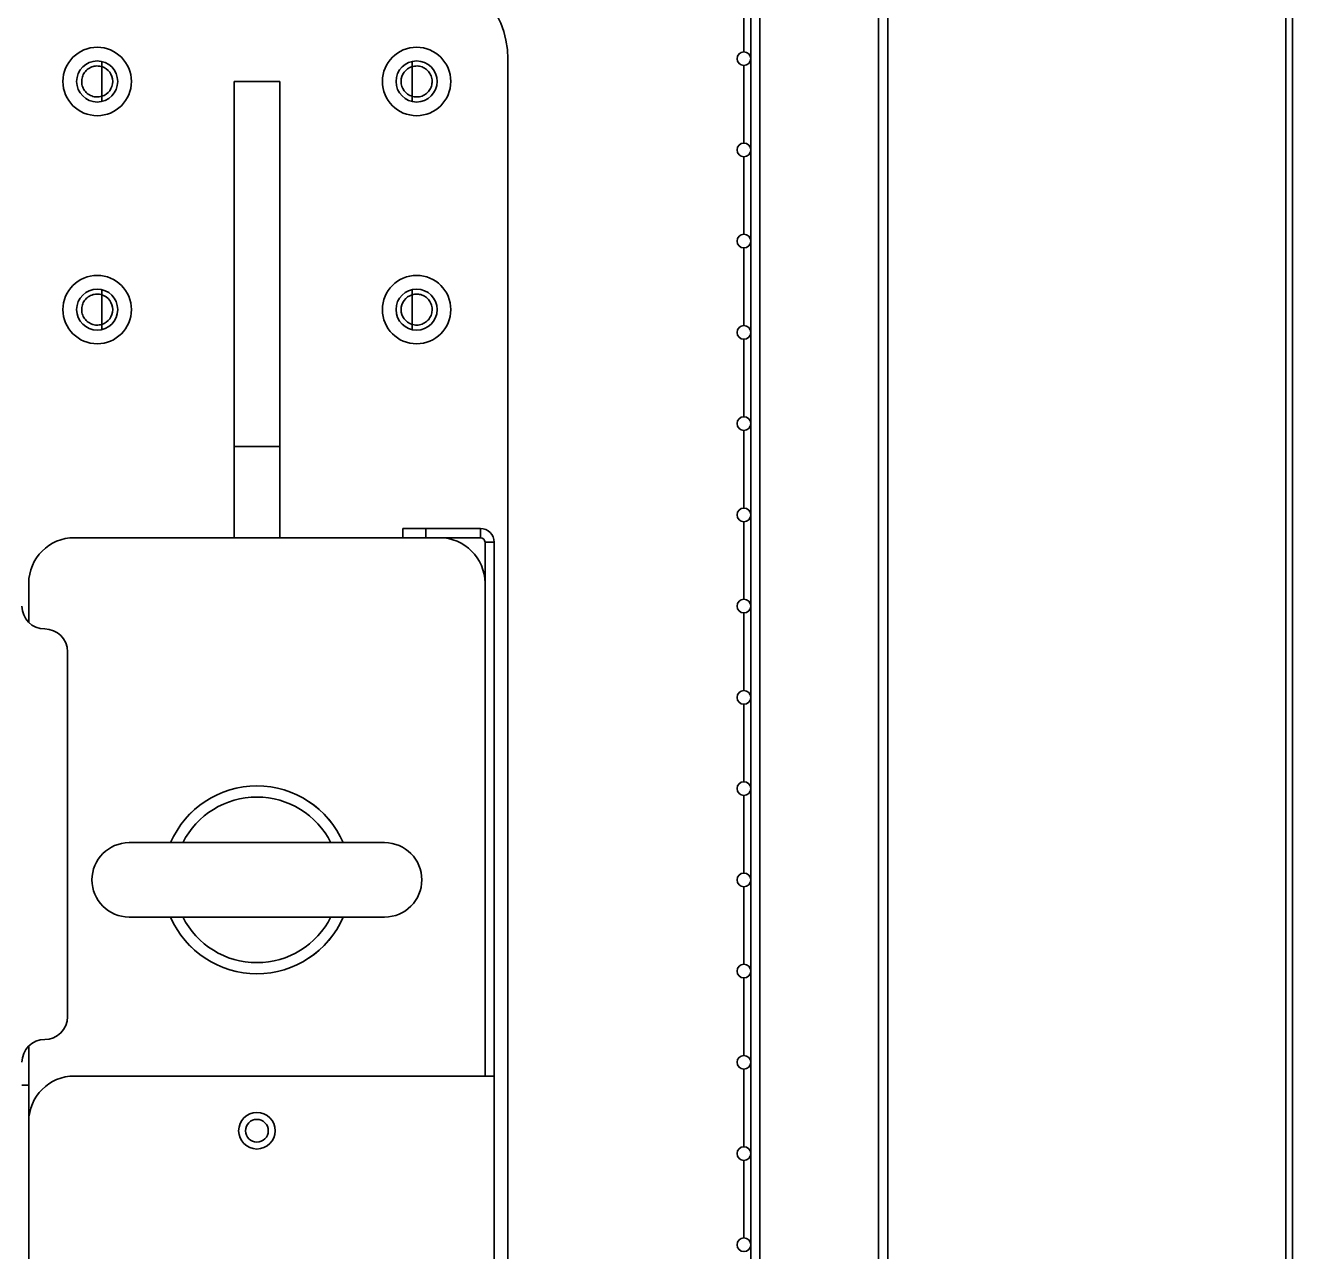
# Model space of a CAD drawing. Header units: millimetres. Extents: x 0 to 420, y 0 to 297.
# Drawn here: x 258.44 to 261.217, y 146.932 to 149.62 of the extents above; entities that cross this region are included whole.
import ezdxf

# ---------------------------------------------------------------- set-up
doc = ezdxf.new("R2010")
doc.units = ezdxf.units.MM

msp = doc.modelspace()

# ---------------------------------------------------------------- linework, layer by layer
at = {"color": 7, "linetype": 'Continuous', "lineweight": 35}
for p, q in [((261.217, 150.6973), (261.217, 144.7973)), ((261.202, 144.8473), (261.202, 150.6473)), ((260.0295, 144.9473), (260.0295, 150.5473)), ((260.0495, 144.9473), (260.0495, 150.5473)), ((260.3095, 144.9473), (260.3095, 150.5473)), ((260.3295, 144.9473), (260.3295, 150.5473)), ((260.0145, 149.7323), (260.0145, 149.5623)), ((258.607, 149.5412), (258.607, 149.5298)), ((259.287, 149.5412), (259.287, 149.5298)), ((259.497, 149.5473), (259.497, 145.9473)), ((258.607, 149.5298), (258.607, 149.4648)), ((259.287, 149.5298), (259.287, 149.4648)), ((260.0145, 149.5323), (260.0145, 149.3623)), ((258.897, 149.4973), (258.997, 149.4973)), ((258.897, 148.6973), (258.897, 149.4973)), ((258.997, 148.6973), (258.997, 149.4973)), ((258.607, 149.4648), (258.607, 149.4534)), ((259.287, 149.4648), (259.287, 149.4534)), ((260.0145, 149.3323), (260.0145, 149.1623)), ((260.0145, 149.1323), (260.0145, 148.9623)), ((258.607, 149.0412), (258.607, 149.0298)), ((259.287, 149.0412), (259.287, 149.0298)), ((258.607, 149.0298), (258.607, 148.9648)), ((259.287, 149.0298), (259.287, 148.9648)), ((258.607, 148.9648), (258.607, 148.9534)), ((259.287, 148.9648), (259.287, 148.9534)), ((260.0145, 148.9323), (260.0145, 148.7623)), ((260.0145, 148.7323), (260.0145, 148.5623)), ((258.897, 148.6973), (258.997, 148.6973)), ((258.897, 148.4973), (258.897, 148.6973)), ((258.997, 148.4973), (258.997, 148.6973)), ((259.267, 148.4973), (259.267, 148.5173)), ((259.267, 148.5173), (259.317, 148.5173)), ((259.317, 148.5173), (259.317, 148.4973)), ((259.317, 148.5173), (259.437, 148.5173)), ((259.437, 148.4973), (259.437, 148.5173)), ((260.0145, 148.5323), (260.0145, 148.3623)), ((259.347, 148.4973), (258.547, 148.4973)), ((259.317, 148.4973), (259.437, 148.4973)), ((259.447, 148.4873), (259.447, 147.3173)), ((259.467, 148.4873), (259.447, 148.4873)), ((259.467, 148.4873), (259.467, 147.3173)), ((258.447, 148.3973), (258.447, 148.3116)), ((259.447, 147.3173), (259.447, 148.3973)), ((260.0145, 148.3323), (260.0145, 148.1623)), ((258.532, 147.4473), (258.532, 148.2473)), ((260.0145, 148.1323), (260.0145, 147.9623)), ((260.0145, 147.9323), (260.0145, 147.7623)), ((259.227, 147.8288), (258.667, 147.8288)), ((260.0145, 147.7323), (260.0145, 147.5623)), ((258.667, 147.6658), (259.227, 147.6658)), ((260.0145, 147.5323), (260.0145, 147.3623)), ((258.447, 147.383), (258.447, 147.2173)), ((260.0145, 147.3323), (260.0145, 147.1623)), ((258.447, 147.2973), (258.432, 147.2973)), ((259.467, 147.3173), (258.547, 147.3173)), ((259.467, 145.9673), (259.467, 147.3173)), ((258.447, 147.2173), (258.447, 146.7773)), ((260.0145, 147.1323), (260.0145, 146.9623))]:
    msp.add_line(p, q, dxfattribs=at)
for centre, radius in [((258.597, 149.4973), 0.075), ((259.297, 149.4973), 0.075), ((258.597, 149.4973), 0.045), ((259.297, 149.4973), 0.045), ((260.0145, 149.5473), 0.015), ((260.0145, 149.3473), 0.015), ((260.0145, 149.1473), 0.015), ((258.597, 148.9973), 0.075), ((259.297, 148.9973), 0.075), ((258.597, 148.9973), 0.045), ((259.297, 148.9973), 0.045), ((260.0145, 148.9473), 0.015), ((260.0145, 148.7473), 0.015), ((260.0145, 148.5473), 0.015), ((260.0145, 148.3473), 0.015), ((260.0145, 148.1473), 0.015), ((260.0145, 147.9473), 0.015), ((260.0145, 147.7473), 0.015), ((260.0145, 147.5473), 0.015), ((260.0145, 147.3473), 0.015), ((258.947, 147.1973), 0.04), ((258.947, 147.1973), 0.025), ((260.0145, 147.1473), 0.015), ((260.0145, 146.9473), 0.015)]:
    msp.add_circle(centre, radius, dxfattribs=at)
for centre, radius, start, end in [((259.297, 149.5473), 0.2, 0, 90), ((258.597, 149.4973), 0.034, 287.1046, 72.8954), ((259.297, 149.4973), 0.034, 107.1046, 252.8954), ((258.597, 148.9973), 0.034, 287.1046, 72.8954), ((259.297, 148.9973), 0.034, 107.1046, 252.8954), ((259.437, 148.4873), 0.03, 0, 90), ((258.547, 148.3973), 0.1, 90, 180), ((259.347, 148.3973), 0.1, 0, 90), ((259.437, 148.4873), 0.01, 0, 90), ((258.482, 148.3473), 0.05, 180, 270), ((258.482, 148.2473), 0.05, 0, 90), ((258.947, 147.7473), 0.2059, 90, 156.6823), ((258.947, 147.7473), 0.2058, 90, 156.6707), ((258.947, 147.7473), 0.2059, 23.3177, 90), ((258.947, 147.7473), 0.2058, 23.3293, 90), ((258.947, 147.7473), 0.1815, 26.6078, 153.3922), ((258.667, 147.7473), 0.0815, 90, 270), ((259.227, 147.7473), 0.0815, 270, 90), ((258.947, 147.7473), 0.2059, 203.3177, 336.6823), ((258.947, 147.7473), 0.2058, 203.3293, 336.6707), ((258.947, 147.7473), 0.1815, 206.6078, 333.3922), ((258.482, 147.4473), 0.05, 270, 0), ((258.482, 147.3473), 0.05, 90, 180), ((258.547, 147.2173), 0.1, 90, 180)]:
    msp.add_arc(centre, radius, start, end, dxfattribs=at)
for points in [[(258.607, 149.4648), (258.6033, 149.464), (258.5959, 149.4625), (258.5847, 149.465), (258.5748, 149.4707), (258.5673, 149.4796), (258.5631, 149.4905), (258.5627, 149.502), (258.5661, 149.5128), (258.5727, 149.522), (258.5822, 149.5286), (258.5934, 149.5318), (258.602, 149.5312), (258.6064, 149.53), (258.607, 149.5298)], [(259.287, 149.5298), (259.2907, 149.5306), (259.2981, 149.5321), (259.3094, 149.5296), (259.3193, 149.5239), (259.3268, 149.515), (259.331, 149.5041), (259.3313, 149.4926), (259.328, 149.4818), (259.3214, 149.4726), (259.3119, 149.466), (259.3007, 149.4628), (259.2921, 149.4634), (259.2877, 149.4646), (259.287, 149.4648)], [(258.607, 148.9648), (258.6033, 148.964), (258.5959, 148.9625), (258.5847, 148.965), (258.5748, 148.9707), (258.5673, 148.9796), (258.5631, 148.9905), (258.5627, 149.002), (258.5661, 149.0128), (258.5727, 149.022), (258.5822, 149.0286), (258.5934, 149.0318), (258.602, 149.0312), (258.6064, 149.03), (258.607, 149.0298)], [(259.287, 149.0298), (259.2907, 149.0306), (259.2981, 149.0321), (259.3094, 149.0296), (259.3193, 149.0239), (259.3268, 149.015), (259.331, 149.0041), (259.3313, 148.9926), (259.328, 148.9818), (259.3214, 148.9726), (259.3119, 148.966), (259.3007, 148.9628), (259.2921, 148.9634), (259.2877, 148.9646), (259.287, 148.9648)]]:
    msp.add_open_spline(points, degree=3, knots=[0, 0, 0, 0, 0.088207, 0.176388, 0.265496, 0.356808, 0.448205, 0.536738, 0.623142, 0.710909, 0.801682, 0.893371, 0.983119, 1, 1, 1, 1], dxfattribs=at)

doc.saveas('drawing.dxf')
